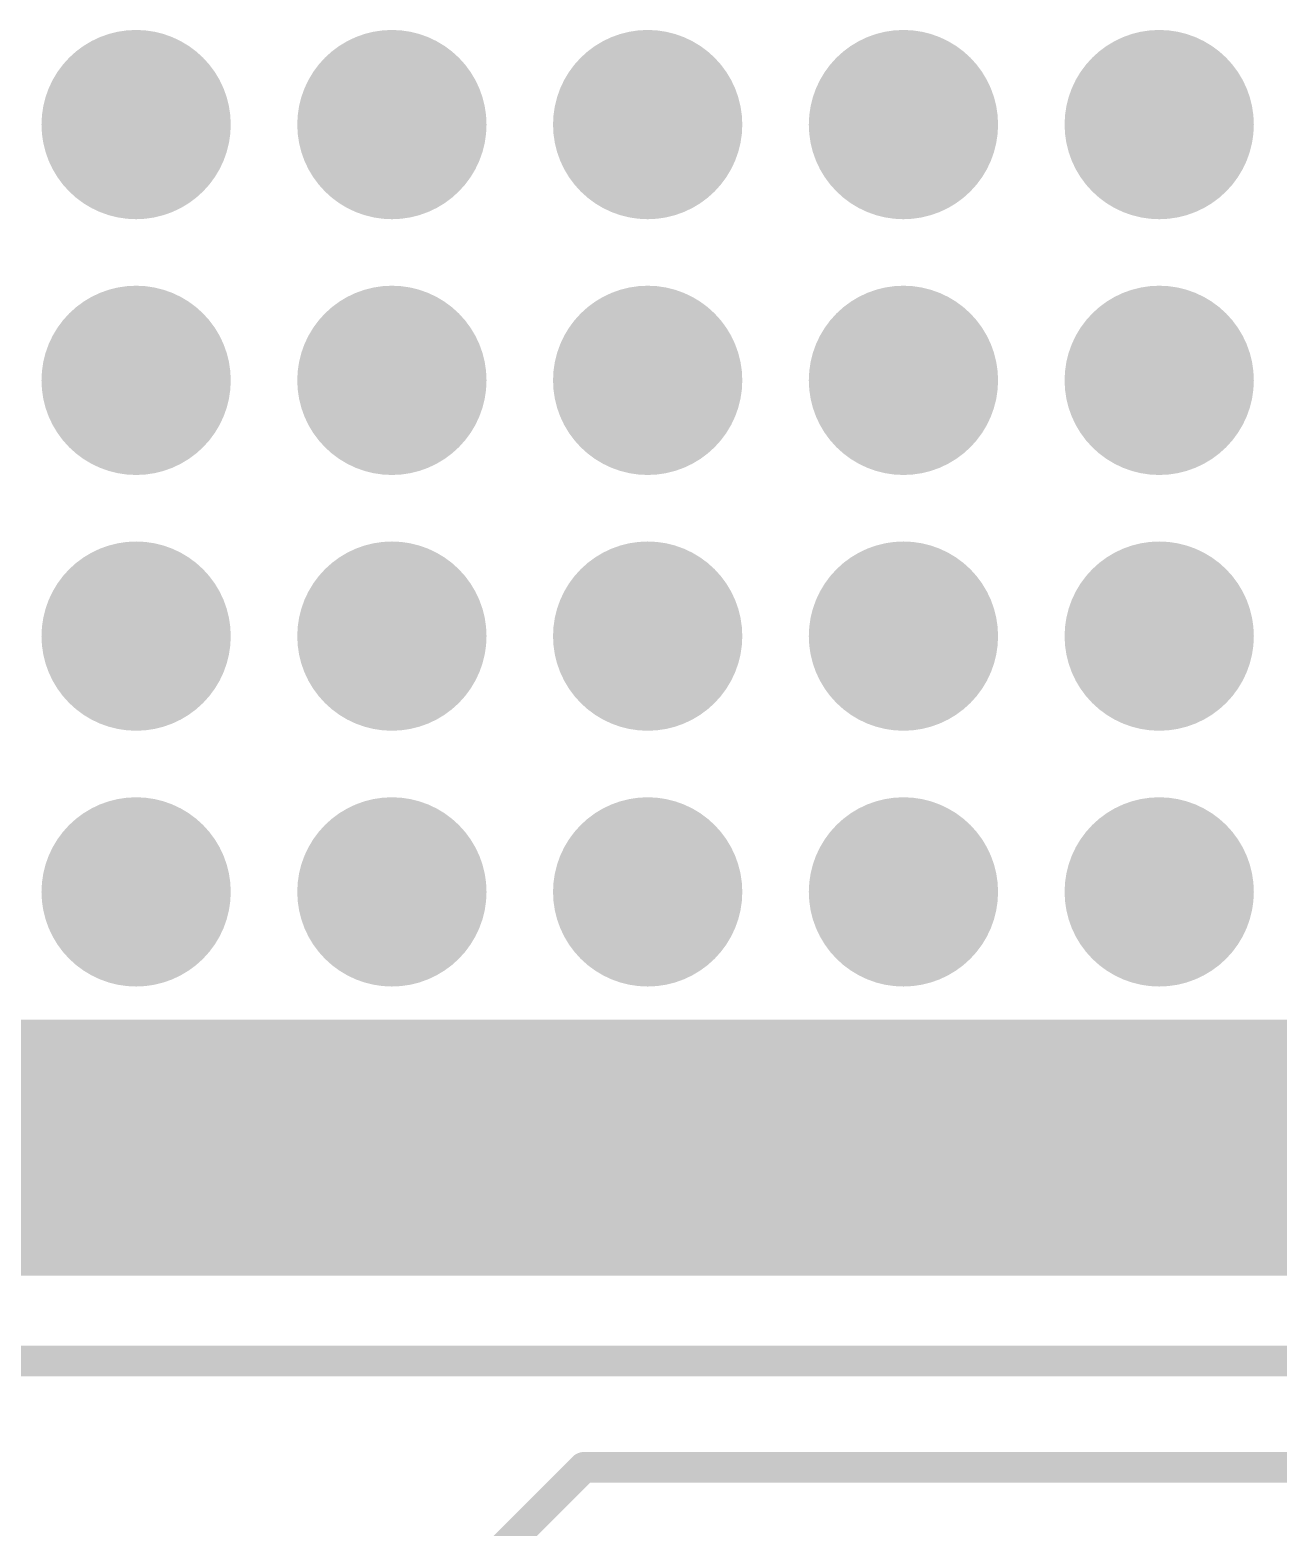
# Model space of a CAD drawing. Extents: x -24 to 83, y -23 to 53.
# Drawn here: x 35.78 to 48.17, y 8.93 to 23.8 of the extents above; entities that cross this region are included whole.
import ezdxf

# ---------------------------------------------------------------- set-up
doc = ezdxf.new("R2010")
doc.units = 0
for name, color, linetype in [('1', 12, 'CONTINUOUS'), ('16', 132, 'CONTINUOUS'), ('17', 110, 'CONTINUOUS'), ('21', 41, 'CONTINUOUS'), ('22', 40, 'CONTINUOUS'), ('51', 53, 'CONTINUOUS')]:
    doc.layers.add(name, color=color, linetype=linetype)

# ---------------------------------------------------------------- blocks, each defined once
blk = doc.blocks.new('RECT')
blk.add_solid([(-0.5, -0.5), (0.5, -0.5), (-0.5, 0.5), (0.5, 0.5)])
blk = doc.blocks.new('ROUNDP')
at = {"const_width": 0.5}
blk.add_lwpolyline([(0, -0.25, 1), (0, 0.25, 1), (0, -0.25)], format="xyb", dxfattribs=at)

msp = doc.modelspace()

# ---------------------------------------------------------------- linework, layer by layer
at = {"layer": '1'}
for points, const_width in [([(36.83, 12.7), (34.29, 12.7)], 0.508), ([(39.37, 12.7), (36.83, 12.7)], 0.508), ([(41.91, 12.7), (39.37, 12.7)], 0.508), ([(44.45, 12.7), (41.91, 12.7)], 0.508), ([(44.45, 12.7), (46.99, 12.7)], 0.508), ([(49.53, 12.7), (46.99, 12.7)], 0.508), ([(29.21, 10.58), (51.347, 10.58)], 0.3048)]:
    msp.add_lwpolyline(points, dxfattribs=dict(at, const_width=const_width))
at = {"layer": '1', "const_width": 0.254}
for points in [[(36.83, 12.827, 1), (36.83, 12.573)], [(36.83, 12.573, 1), (36.83, 12.827)], [(39.37, 12.827, 1), (39.37, 12.573)], [(39.37, 12.573, 1), (39.37, 12.827)], [(41.91, 12.827, 1), (41.91, 12.573)], [(41.91, 12.573, 1), (41.91, 12.827)], [(44.45, 12.827, 1), (44.45, 12.573)], [(44.45, 12.573, 1), (44.45, 12.827)], [(46.99, 12.827, 1), (46.99, 12.573)], [(46.99, 12.573, 1), (46.99, 12.827)]]:
    msp.add_lwpolyline(points, format="xyb", dxfattribs=at)
at = {"layer": '16', "const_width": 0.3048}
for points in [[(41.275, 9.525), (36.83, 5.08)], [(49.9872, 9.525), (41.275, 9.525)]]:
    msp.add_lwpolyline(points, dxfattribs=at)
at = {"layer": '16', "const_width": 0.1524}
for points in [[(41.275, 9.6012, 1), (41.275, 9.4488)], [(41.3289, 9.4711, 1), (41.2211, 9.5789)]]:
    msp.add_lwpolyline(points, format="xyb", dxfattribs=at)

# ---------------------------------------------------------------- block references
at = {"layer": '17', "xscale": 1.8796, "yscale": 1.8796, "rotation": 90}
for p in [(36.83, 22.86), (36.83, 22.86), (39.37, 22.86), (39.37, 22.86), (41.91, 22.86), (41.91, 22.86), (44.45, 22.86), (44.45, 22.86), (46.99, 22.86), (46.99, 22.86), (36.83, 20.32), (36.83, 20.32), (39.37, 20.32), (39.37, 20.32), (41.91, 20.32), (41.91, 20.32), (44.45, 20.32), (44.45, 20.32), (46.99, 20.32), (46.99, 20.32), (36.83, 17.78), (36.83, 17.78), (39.37, 17.78), (39.37, 17.78), (41.91, 17.78), (41.91, 17.78), (44.45, 17.78), (44.45, 17.78), (46.99, 17.78), (46.99, 17.78), (36.83, 15.24), (36.83, 15.24), (39.37, 15.24), (39.37, 15.24), (41.91, 15.24), (41.91, 15.24), (44.45, 15.24), (44.45, 15.24), (46.99, 15.24), (46.99, 15.24), (36.83, 12.7), (36.83, 12.7), (39.37, 12.7), (39.37, 12.7), (41.91, 12.7), (41.91, 12.7), (44.45, 12.7), (44.45, 12.7), (46.99, 12.7), (46.99, 12.7)]:
    msp.add_blockref('ROUNDP', p, dxfattribs=at)
at = {"layer": '21', "xscale": 25.4, "yscale": 2.54}
msp.add_blockref('RECT', (38.354, 12.7), dxfattribs=at)
at = {"layer": '22', "xscale": 25.4, "yscale": 2.54}
msp.add_blockref('RECT', (38.354, 12.7), dxfattribs=at)
at = {"layer": '51', "xscale": 0.508, "yscale": 0.508}
for p in [(36.83, 22.86), (39.37, 22.86), (41.91, 22.86), (44.45, 22.86), (46.99, 22.86), (36.83, 20.32), (39.37, 20.32), (41.91, 20.32), (44.45, 20.32), (46.99, 20.32), (36.83, 17.78), (39.37, 17.78), (41.91, 17.78), (44.45, 17.78), (46.99, 17.78), (36.83, 15.24), (39.37, 15.24), (41.91, 15.24), (44.45, 15.24), (46.99, 15.24), (36.83, 12.7), (39.37, 12.7), (41.91, 12.7), (44.45, 12.7), (46.99, 12.7)]:
    msp.add_blockref('RECT', p, dxfattribs=at)

doc.saveas('drawing.dxf')
